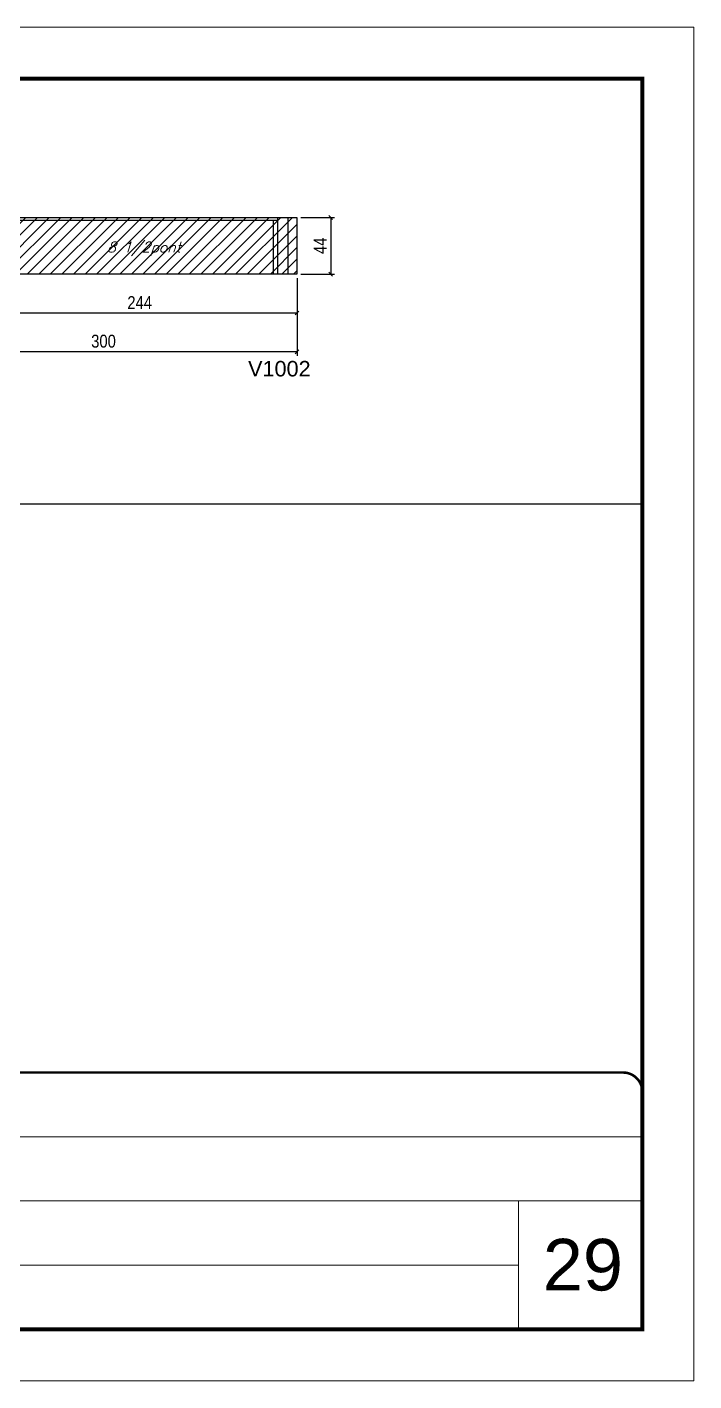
# Model space of a CAD drawing. Extents: x -20960 to -5926, y -2106 to 21915.
# Drawn here: x -11239 to -10722, y 12825 to 13875 of the extents above; entities that cross this region are included whole.
import ezdxf

# ---------------------------------------------------------------- set-up
doc = ezdxf.new("R2010")
doc.units = 0
doc.linetypes.add('CONTINUO', pattern=[0])
doc.linetypes.add('DASHED', pattern=[0.75, 0.5, -0.25])
for name, color, linetype in [('5', 5, 'Continuous'), ('COTA', 241, 'Continuous'), ('Painéis', 200, 'Continuous'), ('Reaproveitamento', 251, 'Continuous'), ('SARR_2.2x7', 40, 'Continuous'), ('SARR_3.5x7', 81, 'Continuous'), ('texto', 7, 'Continuous')]:
    doc.layers.add(name, color=color, linetype=linetype)
for name, color, linetype, lineweight in [('CARIMBO', 255, 'Continuous', 9), ('Folhas', 255, 'Continuous', 9), ('SARRAFO DE PRESSAO', 251, 'DASHED', 9)]:
    doc.layers.add(name, color=color, linetype=linetype, lineweight=lineweight)
doc.styles.add('ARIAL', font='arial.ttf')
doc.styles.add('COTA TECNICA', font='techl___.ttf', dxfattribs={"height": 10})
doc.styles.add('Romans', font='romans.shx')
doc.styles.get("Standard").update_dxf_attribs({"font": 'arial.ttf'})
doc.dimstyles.new('PAINEL', dxfattribs={"dimtxt": 10, "dimasz": 3, "dimexe": 3, "dimexo": 3, "dimgap": 3, "dimtad": 1, "dimdec": 1, "dimzin": 12, "dimdsep": 46, "dimtxsty": 'COTA TECNICA', "dimblk1": 'OBLIQUE', "dimblk2": 'OBLIQUE', "dimsah": 1, "dimcen": 0.9, "dimclrd": 4, "dimclre": 4, "dimclrt": 240, "dimadec": 1, "dimazin": 3, "dimtfac": 1, "dimtdec": 1, "dimtmove": 0, "dimatfit": 3, "dimfxl": 1, "dimtolj": 1, "dimtzin": 12, "dimarcsym": 0})

# ---------------------------------------------------------------- blocks, each defined once
blk = doc.blocks.new('9999999999')
at = {"color": 30, "linetype": 'CONTINUO'}
for p, q in [((98564.6, 34379.6), (99584, 34379.6)), ((98564.6, 34329.8), (99488, 34329.8)), ((99584, 34329.8), (99488, 34329.8)), ((99488, 34329.8), (99488, 34230.2)), ((98564.6, 34280), (99488, 34280))]:
    blk.add_line(p, q, dxfattribs=at)
at = {"color": 30, "linetype": 'CONTINUO', "const_width": 2}
blk.add_lwpolyline([(99584, 34230.2), (99584, 34414.4, 0.414214), (99569, 34429.4), (98229, 34429.4, 0.414214), (98214, 34414.4), (98214, 34245.2, 0.414214), (98229, 34230.2), (99584, 34230.2)], format="xyb", dxfattribs=at)
at = {"layer": 'Folhas'}
blk.add_lwpolyline([(98139, 34190.2), (99624, 34190.2), (99624, 35240.2), (98139, 35240.2)], close=True, dxfattribs=at)
at = {"layer": 'Folhas', "color": 30, "const_width": 3}
blk.add_lwpolyline([(98214, 34230.2), (99584, 34230.2), (99584, 35200.2), (98214, 35200.2)], close=True, dxfattribs=at)
blk = doc.blocks.new('_Oblique')
at = {"color": 0, "linetype": 'ByBlock', "lineweight": -2}
blk.add_line((-0.5, -0.5), (0.5, 0.5), dxfattribs=at)
blk = doc.blocks.new('*D7395')
at = {"layer": 'COTA', "color": 4, "linetype": 'ByBlock', "lineweight": -2, "transparency": 16777216}
for p, q in [((-11329.7, 13680.7), (-11329.7, 13620.5)), ((-11029.7, 13680.7), (-11029.7, 13620.5)), ((-11029.7, 13623.5), (-11329.7, 13623.5))]:
    blk.add_line(p, q, dxfattribs=at)
at = {"layer": 'Defpoints', "color": 0, "linetype": 'ByBlock', "transparency": 16777216}
for p in [(-11329.7, 13683.7), (-11029.7, 13683.7), (-11329.7, 13623.5)]:
    blk.add_point(p, dxfattribs=at)
at = {"layer": 'COTA', "color": 4, "linetype": 'ByBlock', "lineweight": -2, "transparency": 16777216, "xscale": 3, "yscale": 3, "zscale": 3, "rotation": 180}
blk.add_blockref('_Oblique', (-11329.7, 13623.5), dxfattribs=at)
at = {"layer": 'COTA', "color": 4, "linetype": 'ByBlock', "lineweight": -2, "transparency": 16777216, "xscale": 3, "yscale": 3, "zscale": 3}
blk.add_blockref('_Oblique', (-11029.7, 13623.5), dxfattribs=at)
at = {"layer": 'COTA', "color": 240, "linetype": 'ByBlock', "transparency": 16777216, "insert": (-11179.7, 13631.7), "char_height": 10, "attachment_point": 5, "style": 'COTA TECNICA'}
blk.add_mtext('\\A1;300', dxfattribs=at)
blk = doc.blocks.new('*D7396')
at = {"layer": 'COTA', "color": 4, "linetype": 'ByBlock', "lineweight": -2, "transparency": 16777216}
for p, q in [((-11273.7, 13680.7), (-11273.7, 13650.6)), ((-11029.7, 13680.7), (-11029.7, 13650.6)), ((-11029.7, 13653.6), (-11273.7, 13653.6))]:
    blk.add_line(p, q, dxfattribs=at)
at = {"layer": 'Defpoints', "color": 0, "linetype": 'ByBlock', "transparency": 16777216}
for p in [(-11273.7, 13683.7), (-11029.7, 13683.7), (-11273.7, 13653.6)]:
    blk.add_point(p, dxfattribs=at)
at = {"layer": 'COTA', "color": 4, "linetype": 'ByBlock', "lineweight": -2, "transparency": 16777216, "xscale": 3, "yscale": 3, "zscale": 3, "rotation": 180}
blk.add_blockref('_Oblique', (-11273.7, 13653.6), dxfattribs=at)
at = {"layer": 'COTA', "color": 4, "linetype": 'ByBlock', "lineweight": -2, "transparency": 16777216, "xscale": 3, "yscale": 3, "zscale": 3}
blk.add_blockref('_Oblique', (-11029.7, 13653.6), dxfattribs=at)
at = {"layer": 'COTA', "color": 240, "linetype": 'ByBlock', "transparency": 16777216, "insert": (-11151.7, 13661.7), "char_height": 10, "attachment_point": 5, "style": 'COTA TECNICA'}
blk.add_mtext('\\A1;244', dxfattribs=at)
blk = doc.blocks.new('*D7398')
at = {"layer": 'COTA', "color": 4, "linetype": 'ByBlock', "lineweight": -2, "transparency": 16777216}
for p, q in [((-11026.7, 13727.7), (-11000.6, 13727.7)), ((-11003.6, 13727.7), (-11003.6, 13683.7)), ((-11026.7, 13683.7), (-11000.6, 13683.7))]:
    blk.add_line(p, q, dxfattribs=at)
at = {"layer": 'Defpoints', "color": 0, "linetype": 'ByBlock', "transparency": 16777216}
for p in [(-11029.7, 13727.7), (-11029.7, 13683.7), (-11003.6, 13683.7)]:
    blk.add_point(p, dxfattribs=at)
at = {"layer": 'COTA', "color": 4, "linetype": 'ByBlock', "lineweight": -2, "transparency": 16777216, "xscale": 3, "yscale": 3, "zscale": 3}
for p, rotation in [((-11003.6, 13727.7), 90), ((-11003.6, 13683.7), 270)]:
    blk.add_blockref('_Oblique', p, dxfattribs=dict(at, rotation=rotation))
at = {"layer": 'COTA', "color": 240, "linetype": 'ByBlock', "transparency": 16777216, "insert": (-11011.7, 13705.7), "char_height": 10, "attachment_point": 5, "rotation": 90, "style": 'COTA TECNICA'}
blk.add_mtext('\\A1;44', dxfattribs=at)

msp = doc.modelspace()

# ---------------------------------------------------------------- hatches: boundary and pattern name
at = {"layer": 'Reaproveitamento', "linetype": 'ByBlock'}
h = msp.add_hatch(dxfattribs=at)
h.set_pattern_fill('ANSI31', color=256, scale=2)
h.set_pattern_definition([(45, (-154144.359, -16717.048), (-4.49012806, 4.49012806), [])])
h.paths.add_polyline_path([(-11029.73, 13683.71), (-11029.73, 13727.71), (-11273.73, 13727.71), (-11273.73, 13683.71)])
h.paths.add_polyline_path([(-11184.81, 13695.36), (-11117.2, 13695.36), (-11111.7, 13711.33), (-11179.31, 13711.33)], flags=24)

# ---------------------------------------------------------------- linework, layer by layer
at = {"layer": 'COTA', "linetype": 'ByBlock'}
msp.add_line((-12132, 13505.48), (-10762, 13505.48), dxfattribs=at)
at = {"layer": 'Painéis', "linetype": 'ByBlock'}
for p, q in [((-11329.73, 13727.71), (-11029.73, 13727.71)), ((-11029.73, 13727.71), (-11029.73, 13683.71)), ((-11029.73, 13683.71), (-11329.73, 13683.71))]:
    msp.add_line(p, q, dxfattribs=at)
at = {"layer": 'SARR_2.2x7', "linetype": 'Continuous'}
for p, q in [((-11314.73, 13725.51), (-11044.73, 13725.51)), ((-11036.73, 13727.71), (-11036.73, 13683.71))]:
    msp.add_line(p, q, dxfattribs=at)
at = {"layer": 'SARR_3.5x7'}
for p, q in [((-11048.23, 13725.51), (-11048.23, 13683.71)), ((-11044.73, 13727.71), (-11044.73, 13683.71))]:
    msp.add_line(p, q, dxfattribs=at)

# ---------------------------------------------------------------- block references
at = {"layer": 'SARRAFO DE PRESSAO', "color": 6, "linetype": 'ByBlock'}
msp.add_blockref('9999999999', (-110345.98, -21364.84), dxfattribs=at)

# ---------------------------------------------------------------- texts
at = {"layer": '5', "linetype": 'Continuous'}
msp.add_text('V1002', height=12, rotation=359.99996, dxfattribs=at).set_placement((-11067.63, 13604.42))
at = {"layer": 'CARIMBO', "style": 'ARIAL'}
msp.add_text('29', height=40, dxfattribs=at).set_placement((-10839.14, 12895.51))
at = {"layer": 'texto', "color": 2, "insert": (-11148.45, 13703.35), "char_height": 8, "attachment_point": 5, "style": 'Romans'}
msp.add_mtext('{\\Q19;\\C256;8 1/2pont}', dxfattribs=at)

# ---------------------------------------------------------------- dimensions: what is measured, and where the dimension line sits
at = {"layer": 'COTA', "linetype": 'ByBlock'}
for p1, p2, distance, picture, middle in [((-11029.73, 13727.71), (-11029.73, 13683.71), 26.15, '*D7398', (-11011.65, 13705.71)), ((-11029.73, 13683.71), (-11329.73, 13683.71), 60.19, '*D7395', (-11179.73, 13631.73)), ((-11029.73, 13683.71), (-11273.73, 13683.71), 30.07, '*D7396', (-11151.73, 13661.71))]:
    dim = msp.add_aligned_dim(p1=p1, p2=p2, distance=distance, dimstyle='PAINEL', dxfattribs=at)
    dim.commit()
    dim.dimension.update_dxf_attribs({"geometry": picture, "text_midpoint": middle})

doc.saveas('drawing.dxf')
